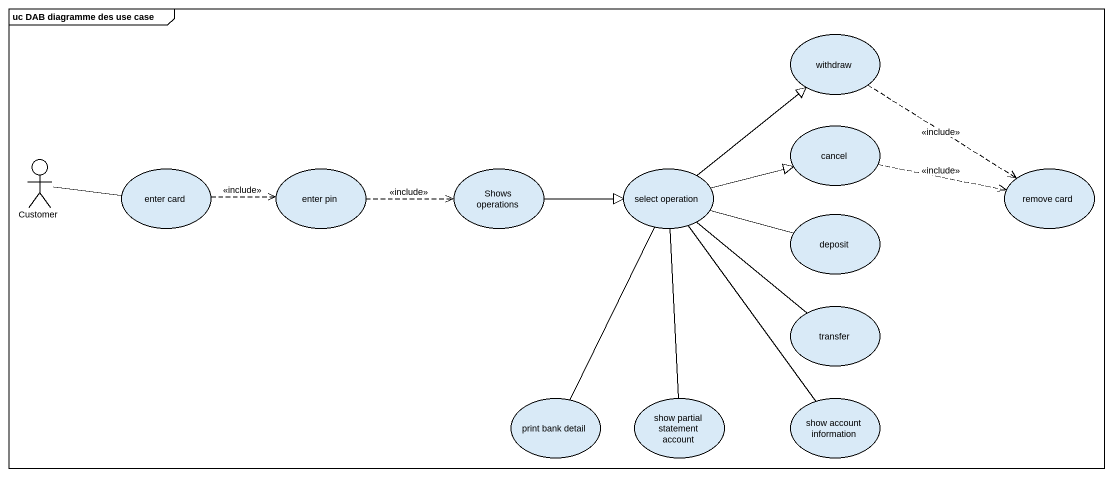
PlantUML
@startuml
mainframe uc DAB diagramme des use case
usecase withdraw
usecase cancel
actor Customer
usecase "enter card" as enter_card
usecase "enter pin" as enter_pin
usecase "Shows operations" as Shows_operations
usecase "select operation" as select_operation
usecase "remove card" as remove_card
usecase deposit
usecase transfer
usecase "print bank detail" as print_bank_detail
usecase "show partial statement account" as show_partial_statement
usecase "show account information" as show_account_information
withdraw ..> remove_card : <<include>>
cancel .right.> remove_card : <<include>>
Customer -right- enter_card
enter_card .right.> enter_pin : <<include>>
enter_pin .right.> Shows_operations : <<include>>
Shows_operations -right-|> select_operation
select_operation -up-|> withdraw
select_operation -right-|> cancel
select_operation -right- deposit
select_operation -- transfer
select_operation -- print_bank_detail
select_operation -- show_partial_statement
select_operation -- show_account_information
@enduml
